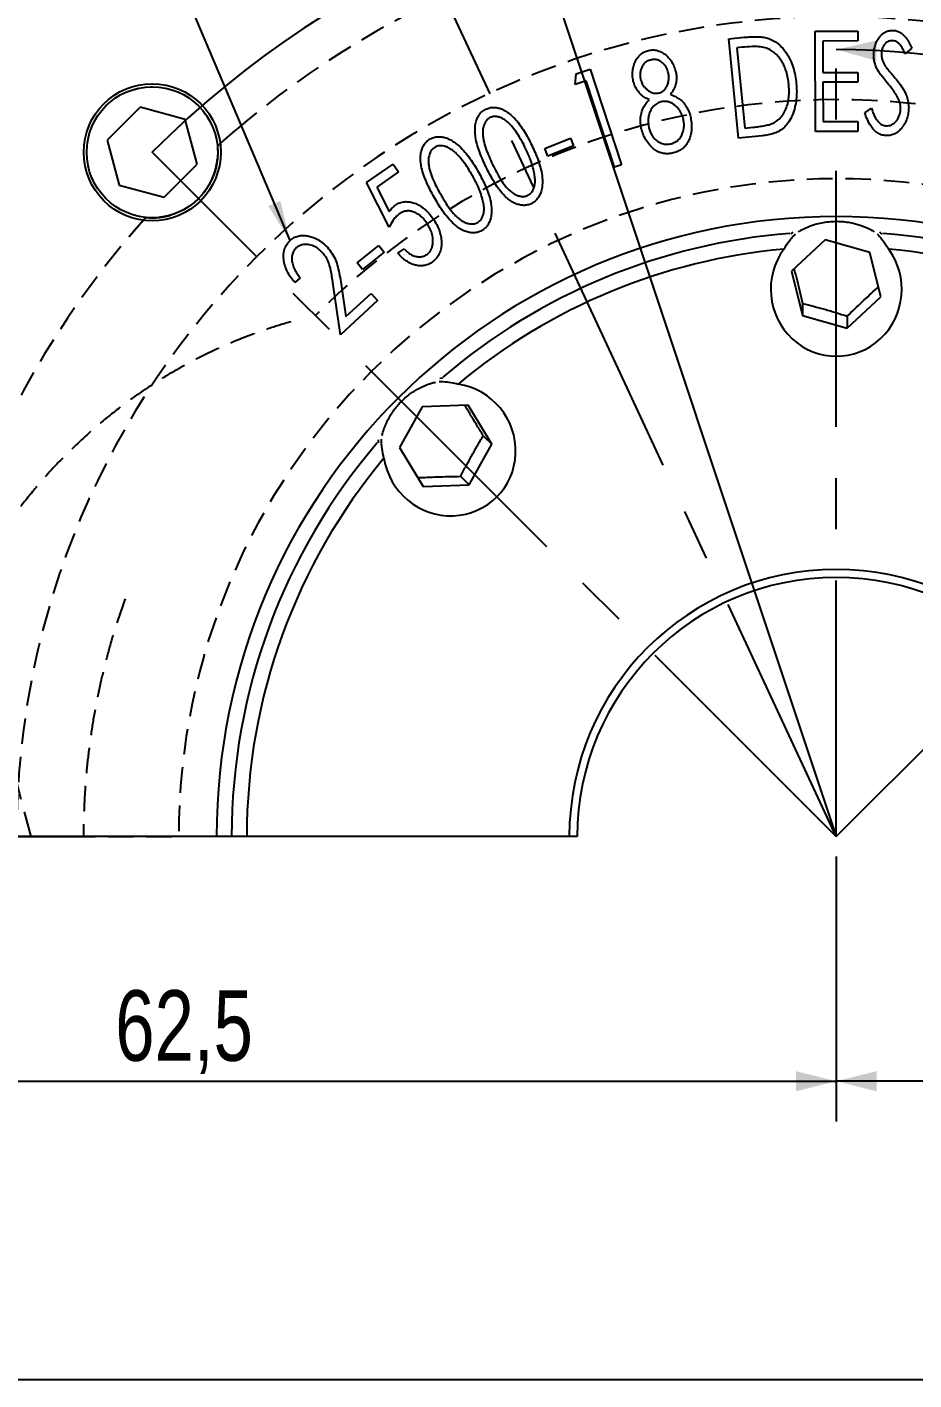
# Model space of a CAD drawing. Header units: millimetres. Extents: x 8 to 872, y 8 to 585.
# Drawn here: x 77.2 to 121.2, y 8 to 75.1 of the extents above; entities that cross this region are included whole.
import ezdxf

# ---------------------------------------------------------------- set-up
doc = ezdxf.new("R2010")
doc.units = ezdxf.units.MM
doc.header["$PDSIZE"] = -1
doc.linetypes.add('CENTERX2', pattern=[20.32, 12.7, -2.54, 2.54, -2.54])
doc.linetypes.add('HIDDEN', pattern=[1.905, 1.27, -0.635])
for name, color, linetype in [('CENTERLINE', 4, 'CENTERX2'), ('DIMENSIONS', 2, 'Continuous'), ('HIDDEN', 3, 'HIDDEN'), ('TEXT', 2, 'Continuous')]:
    doc.layers.add(name, color=color, linetype=linetype)
doc.layers.add('OUTLINE', color=7, linetype='Continuous', lineweight=25)
doc.styles.add('SLDTEXTSTYLE0', font='TXT', dxfattribs={"width": 0.75})
doc.dimstyles.new('SLDDIMSTYLE17', dxfattribs={"dimtxt": 0.18, "dimasz": 2, "dimexe": 0, "dimexo": 0.0625, "dimgap": 0, "dimtad": 0, "dimtih": 1, "dimtoh": 1, "dimdec": 0, "dimrnd": 1e-09, "dimzin": 0, "dimdsep": 46, "dimtxsty": 'Standard', "dimsah": 1, "dimcen": 0.09, "dimadec": 0, "dimazin": 0, "dimtfac": 2, "dimtdec": 0, "dimtofl": 0, "dimtmove": 0, "dimatfit": 3, "dimfxl": 0, "dimfrac": 2, "dimtolj": 1, "dimtzin": 0, "dimarcsym": 0})
doc.dimstyles.new('SLDDIMSTYLE2', dxfattribs={"dimtxt": 3.5, "dimasz": 2, "dimexe": 0, "dimexo": 0.0625, "dimgap": 0.875, "dimtad": 1, "dimrnd": 1e-09, "dimzin": 12, "dimdsep": 46, "dimtxsty": 'SLDTEXTSTYLE0', "dimsah": 1, "dimcen": 0.09, "dimadec": 0, "dimazin": 3, "dimtfac": 1, "dimtofl": 0, "dimtmove": 0, "dimatfit": 3, "dimfxl": 0, "dimfrac": 2, "dimtolj": 1, "dimtzin": 12, "dimarcsym": 0})
doc.dimstyles.new('SLDDIMSTYLE23', dxfattribs={"dimtxt": 3.5, "dimasz": 2, "dimexe": 0, "dimexo": 0.0625, "dimgap": 0.875, "dimtad": 1, "dimrnd": 1e-09, "dimzin": 12, "dimdsep": 46, "dimtxsty": 'SLDTEXTSTYLE0', "dimsah": 1, "dimcen": 0, "dimadec": 0, "dimazin": 3, "dimtfac": 1, "dimtofl": 0, "dimtmove": 0, "dimatfit": 3, "dimfxl": 0, "dimfrac": 2, "dimtolj": 1, "dimtzin": 12, "dimarcsym": 0})
doc.dimstyles.new('SLDDIMSTYLE8', dxfattribs={"dimtxt": 3.5, "dimasz": 2, "dimexe": 0, "dimexo": 0.0625, "dimgap": 0.875, "dimtad": 1, "dimdec": 4, "dimzin": 12, "dimdsep": 46, "dimtxsty": 'SLDTEXTSTYLE0', "dimsah": 1, "dimcen": 0.09, "dimazin": 3, "dimtfac": 1, "dimtofl": 0, "dimtmove": 0, "dimatfit": 3, "dimfxl": 0, "dimfrac": 2, "dimtolj": 1, "dimtzin": 12, "dimarcsym": 0})

# ---------------------------------------------------------------- blocks, each defined once
blk = doc.blocks.new('_D_66')
at = {"layer": 'DIMENSIONS'}
for q in [(86.527, 127.429), (117.359, 34.961)]:
    blk.add_line((94.901, 102.316), q, dxfattribs=at)
blk.add_solid([(94.901, 102.316), (94.742, 104.371), (93.794, 104.055)], dxfattribs=at)
at = {"layer": 'DIMENSIONS', "char_height": 3.5, "attachment_point": 1, "rotation": 288.44024, "style": 'SLDTEXTSTYLE0'}
for s, insert in [('R', (91.308, 127.35)), ('71', (92.204, 124.663))]:
    blk.add_mtext(s, dxfattribs=dict(at, insert=insert))
blk = doc.blocks.new('_D_67')
at = {"layer": 'DIMENSIONS'}
for p, q in [((117.359, 83.461), (117.359, 139.208)), ((91.187, 91.087), (73.303, 129.441))]:
    blk.add_line(p, q, dxfattribs=at)
blk.add_arc((117.359, 34.961), 102.247, 90, 115, dxfattribs=at)
for points in [[(117.359, 137.208), (115.354, 137.688), (115.364, 136.688)], [(74.148, 127.628), (76.175, 128), (75.762, 128.911)]]:
    blk.add_solid(points, dxfattribs=at)
at = {"layer": 'DIMENSIONS', "insert": (90.816, 138.427), "char_height": 3.5, "attachment_point": 1, "rotation": 12.5, "style": 'SLDTEXTSTYLE0'}
blk.add_mtext('25°', dxfattribs=at)
blk = doc.blocks.new('_D_68')
at = {"layer": 'DIMENSIONS'}
blk.add_arc((117.359, 34.961), 39.035, 45, 90, dxfattribs=at)
for points in [[(117.359, 73.996), (119.346, 73.445), (119.371, 74.444)], [(144.961, 62.563), (143.855, 64.303), (143.167, 63.578)]]:
    blk.add_solid(points, dxfattribs=at)
at = {"layer": 'DIMENSIONS', "insert": (130.772, 76.54), "char_height": 3.5, "attachment_point": 1, "rotation": 337.5, "style": 'SLDTEXTSTYLE0'}
blk.add_mtext('45°', dxfattribs=at)
blk = doc.blocks.new('_D_69')
at = {"layer": 'DIMENSIONS'}
for p, q in [((54.859, 33.961), (54.859, 20.819)), ((117.359, 33.961), (117.359, 20.819)), ((54.859, 22.819), (117.359, 22.819))]:
    blk.add_line(p, q, dxfattribs=at)
for points in [[(54.859, 22.819), (56.859, 22.319), (56.859, 23.319)], [(117.359, 22.819), (115.359, 23.319), (115.359, 22.319)]]:
    blk.add_solid(points, dxfattribs=at)
at = {"layer": 'DIMENSIONS', "insert": (81.583, 27.331), "char_height": 3.5, "attachment_point": 1, "style": 'SLDTEXTSTYLE0'}
blk.add_mtext('62,5', dxfattribs=at)
blk = doc.blocks.new('_D_70')
at = {"layer": 'DIMENSIONS'}
for p, q in [((117.359, 33.961), (117.359, 20.819)), ((179.859, 33.961), (179.859, 20.819)), ((179.859, 22.819), (117.359, 22.819))]:
    blk.add_line(p, q, dxfattribs=at)
for points in [[(117.359, 22.819), (119.359, 22.319), (119.359, 23.319)], [(179.859, 22.819), (177.859, 23.319), (177.859, 22.319)]]:
    blk.add_solid(points, dxfattribs=at)
at = {"layer": 'DIMENSIONS', "insert": (144.083, 27.331), "char_height": 3.5, "attachment_point": 1, "style": 'SLDTEXTSTYLE0'}
blk.add_mtext('62,5', dxfattribs=at)

msp = doc.modelspace()

# ---------------------------------------------------------------- linework, layer by layer
at = {"color": 7, "linetype": 'Continuous', "lineweight": 0}
msp.add_point((83.41806, 68.90222), dxfattribs=at)
at = {"layer": 'CENTERLINE'}
for q in [(91.60973, 90.18098), (117.35918, 82.46109), (83.41806, 68.90222), (151.30031, 68.90222)]:
    msp.add_line((117.35918, 34.96109), q, dxfattribs=at)
at = {"layer": 'HIDDEN'}
for p, q in [((77.40994, 34.96109), (76.47566, 38.47873)), ((76.68797, 34.96109), (80.00918, 34.96109)), ((77.40994, 34.96109), (84.7342, 34.96109))]:
    msp.add_line(p, q, dxfattribs=at)
msp.add_circle((83.41806, 68.90222), 3.25, dxfattribs=at)
for radius, start, end in [(46, 93.1240038, 131.8759962), (46, 93.1240038, 131.8759962), (46, 48.1240038, 86.8759962), (46, 48.1240038, 86.8759962), (40.67122, 0, 180), (36.55, 45, 135), (36.55, 45, 135), (32.62498, 0, 180), (46, 138.1240038, 180), (46, 138.1240038, 180)]:
    msp.add_arc((117.35918, 34.96109), radius, start, end, dxfattribs=at)
for points, knots in [([(86.65323, 69.21229), (86.73813, 69.28805), (86.9082, 69.43981), (87.13197, 69.63583), (87.32896, 69.80654), (87.49294, 69.94711), (87.62311, 70.05775), (87.71732, 70.13724), (87.77272, 70.18388), (87.78998, 70.19836), (87.76889, 70.1806), (87.70841, 70.1298), (87.61114, 70.04761), (87.47837, 69.93464), (87.31095, 69.79103), (87.11221, 69.6186), (86.89326, 69.42658), (86.73082, 69.28155), (86.65323, 69.21229)], [0, 0, 0, 0, 0.062902036, 0.126004163, 0.188905766, 0.251813831, 0.31492151, 0.377828404, 0.440606011, 0.503585418, 0.566362787, 0.628970771, 0.691778073, 0.754387712, 0.817085193, 0.87998191, 0.942680636, 1, 1, 1, 1]), ([(83.10798, 65.66704), (83.22727, 65.65952), (83.46621, 65.64445), (83.82661, 65.67204), (84.18342, 65.73637), (84.53225, 65.84233), (84.86854, 65.98657), (85.185, 66.16628), (85.47691, 66.3795), (85.74188, 66.62124), (85.97764, 66.88872), (86.18052, 67.17875), (86.35001, 67.48621), (86.48587, 67.81005), (86.58534, 68.14676), (86.64763, 68.49172), (86.67612, 68.84897), (86.66104, 69.08836), (86.65323, 69.21229)], [0, 0, 0, 0, 0.06340468, 0.12700113, 0.19039408, 0.25393527, 0.31768574, 0.38121762, 0.44315468, 0.50529575, 0.56723162, 0.62804896, 0.68905956, 0.74988338, 0.8112352, 0.87277529, 0.93413674, 1, 1, 1, 1]), ([(86.65323, 69.21229), (86.66072, 69.09448), (86.67571, 68.85852), (86.6491, 68.5012), (86.58609, 68.14615), (86.4814, 67.79763), (86.33803, 67.46048), (86.15983, 67.14446), (85.9494, 66.85432), (85.71253, 66.592), (85.45183, 66.35908), (85.17098, 66.1588), (84.87536, 65.991), (84.56395, 65.8545), (84.24006, 65.75192), (83.90801, 65.68415), (83.52833, 65.64364), (83.26271, 65.65843), (83.10798, 65.66704)], [0, 0, 0, 0, 0.0632751, 0.1267355, 0.18999068, 0.25345626, 0.31713576, 0.38058328, 0.44117814, 0.50197884, 0.56257125, 0.62115954, 0.67993408, 0.7385329, 0.79797156, 0.85758858, 0.91704317, 1, 1, 1, 1]), ([(83.10798, 65.66704), (83.03222, 65.58214), (82.88046, 65.41207), (82.68444, 65.1883), (82.51373, 64.99131), (82.37316, 64.82733), (82.26252, 64.69716), (82.18303, 64.60295), (82.13639, 64.54755), (82.12191, 64.5303), (82.13967, 64.55138), (82.19047, 64.61186), (82.27266, 64.70913), (82.38564, 64.84191), (82.52925, 65.00932), (82.70167, 65.20807), (82.8937, 65.42702), (83.03872, 65.58946), (83.10798, 65.66704)], [0, 0, 0, 0, 0.062901341, 0.126003684, 0.188905915, 0.251813148, 0.314921778, 0.377827657, 0.440606253, 0.503584605, 0.566361959, 0.628970928, 0.691778265, 0.754386931, 0.817085308, 0.879982028, 0.942680084, 1, 1, 1, 1]), ([(90.29361, 60.4932), (89.93176, 60.3855), (89.20769, 60.16997), (88.13996, 59.78411), (87.08847, 59.35384), (86.04533, 58.87024), (85.01294, 58.33323), (83.99392, 57.74213), (83.00203, 57.10453), (81.96977, 56.37259), (80.90714, 55.53398), (79.82581, 54.57848), (78.79572, 53.56289), (77.82137, 52.49196), (76.90713, 51.37054), (76.05437, 50.1987), (75.26591, 48.97859), (74.54262, 47.71369), (73.93855, 46.50991), (73.43832, 45.37974), (73.02621, 44.33239), (72.65799, 43.26844), (72.30229, 42.08326), (71.97743, 40.77253), (71.70234, 39.33474), (71.50614, 37.88292), (71.38238, 36.42349), (71.36691, 35.44819), (71.35918, 34.96109)], [0, 0, 0, 0, 0.03357512, 0.06718407, 0.10079349, 0.13436919, 0.16907609, 0.20381931, 0.238563, 0.27327033, 0.31553836, 0.35793407, 0.40039583, 0.44285889, 0.48525753, 0.52752752, 0.57010346, 0.61271165, 0.6552878, 0.68812347, 0.72098843, 0.75385343, 0.78668922, 0.82928748, 0.87198131, 0.91470748, 0.95740153, 1, 1, 1, 1]), ([(82.06984, 46.75499), (81.89333, 46.24422), (81.57676, 45.32817), (81.1923, 43.98345), (80.88087, 42.73469), (80.61665, 41.47498), (80.39731, 40.1971), (80.22492, 38.90214), (80.10063, 37.59155), (80.02588, 36.27722), (80.00918, 35.39973), (80.00918, 34.96116), (80.00918, 34.96109)], [0, 0, 0, 0, 0.13472248, 0.24162485, 0.34860036, 0.45557592, 0.56247824, 0.67181533, 0.7812308, 0.89064629, 0.99998338, 1, 1, 1, 1])]:
    msp.add_open_spline(points, degree=3, knots=knots, dxfattribs=at)
at = {"layer": 'OUTLINE'}
for p, q in [((112.02551, 74.52849), (112.78873, 74.60361)), ((112.50828, 69.60161), (112.02551, 74.52849)), ((116.31966, 74.90503), (118.43104, 74.91204)), ((116.33669, 69.93207), (116.31966, 74.90503)), ((118.43104, 74.91204), (118.43204, 74.42126)), ((112.68556, 74.10982), (112.42515, 74.08478)), ((112.42515, 74.08478), (112.81477, 70.10241)), ((118.43204, 74.42126), (116.68925, 74.41525)), ((116.68925, 74.41525), (116.69526, 72.86076)), ((121.10801, 74.06525), (120.7855, 73.77979)), ((104.39768, 72.25789), (104.45377, 72.79275)), ((104.45377, 72.79275), (105.14187, 73.02011)), ((105.14187, 73.02011), (106.71038, 68.27752)), ((116.69526, 72.86076), (118.42303, 72.86677)), ((118.42303, 72.86677), (118.42503, 72.37999)), ((104.94756, 72.44019), (104.39768, 72.25789)), ((106.36283, 68.16234), (104.94756, 72.44019)), ((118.42503, 72.37999), (116.69727, 72.37398)), ((116.69727, 72.37398), (116.70328, 70.42286)), ((82.82034, 71.13293), (81.18735, 69.49993)), ((85.05105, 70.53521), (82.82034, 71.13293)), ((85.64877, 68.3045), (85.05105, 70.53521)), ((118.77428, 70.85912), (119.10481, 71.09049)), ((112.81477, 70.10241), (113.24045, 70.14347)), ((118.43305, 69.93909), (116.33669, 69.93207)), ((116.70328, 70.42286), (118.43104, 70.42887)), ((118.43104, 70.42887), (118.43305, 69.93909)), ((81.18735, 69.49993), (81.78506, 67.26922)), ((102.89369, 69.08957), (104.16773, 69.60239)), ((104.32198, 69.22079), (103.04794, 68.70796)), ((104.16773, 69.60239), (104.32198, 69.22079)), ((113.68016, 69.71679), (112.50828, 69.60161)), ((103.04794, 68.70796), (102.89369, 69.08957)), ((84.01577, 66.67151), (85.64877, 68.3045)), ((94.05823, 67.4049), (95.37434, 68.31335)), ((95.64276, 67.92373), (94.56003, 67.17653)), ((95.37434, 68.31335), (95.64276, 67.92373)), ((106.71038, 68.27752), (106.36283, 68.16234)), ((81.78506, 67.26922), (84.01577, 66.67151)), ((95.18002, 65.17834), (94.05823, 67.4049)), ((94.56003, 67.17653), (95.18002, 65.95558)), ((116.81249, 64.5632), (115.14268, 63.00273)), ((119.02899, 63.92894), (116.81249, 64.5632)), ((93.59335, 63.41244), (94.66105, 64.27382)), ((94.91947, 63.95331), (93.85176, 63.09193)), ((94.66105, 64.27382), (94.91947, 63.95331)), ((95.60771, 63.89028), (95.92021, 64.10562)), ((119.57568, 61.73422), (119.02899, 63.92894)), ((93.85176, 63.09193), (93.59335, 63.41244)), ((90.75965, 62.67769), (90.49923, 62.4383)), ((115.14268, 63.00273), (115.68938, 60.808)), ((92.75885, 59.84916), (92.39927, 62.32412)), ((92.7889, 62.35918), (93.02327, 60.7476)), ((93.02327, 60.7476), (94.27728, 61.90045)), ((94.27728, 61.90045), (94.6038, 61.54488)), ((94.6038, 61.54488), (92.75885, 59.84916)), ((115.68938, 61.40703), (115.68938, 60.808)), ((117.90588, 60.17374), (119.57568, 61.73422)), ((115.68938, 60.808), (117.90588, 60.17374)), ((117.90588, 60.77278), (117.90588, 60.17374)), ((97.84009, 57.69732), (97.68681, 57.68408)), ((96.8139, 56.27952), (95.69509, 54.26373)), ((99.09805, 56.35682), (96.8139, 56.27952)), ((100.26339, 54.41834), (99.09805, 56.35682)), ((94.6362, 54.63346), (94.62296, 54.48018)), ((99.14457, 52.40256), (100.26339, 54.41834)), ((99.83981, 54.84193), (100.26339, 54.41834)), ((95.69509, 54.26373), (96.86042, 52.32525)), ((96.86042, 52.32525), (99.14457, 52.40256)), ((98.72099, 52.82614), (99.14457, 52.40256)), ((86.60918, 34.96109), (64.35918, 34.96109)), ((87.35918, 34.96109), (86.60918, 34.96109)), ((88.10918, 34.96109), (87.35918, 34.96109)), ((104.11376, 34.96109), (88.10918, 34.96109)), ((104.50918, 34.96109), (104.11376, 34.96109)), ((832, 8), (8, 8))]:
    msp.add_line(p, q, dxfattribs=at)
at = {"layer": 'OUTLINE', "flags": 128}
for points in [[(115.20207, 64.93913), (115.11006, 64.86254), (115.08432, 64.84011)], [(119.63404, 64.84011), (119.57228, 64.89319), (119.51629, 64.93913)]]:
    msp.add_lwpolyline(points, dxfattribs=at)
at = {"layer": 'OUTLINE'}
for radius in [3.4, 3.25]:
    msp.add_circle((83.41806, 68.90222), radius, dxfattribs=at)
for radius, start, end in [(48, 45, 135), (30.75, 0, 180), (30, 94.4130861, 130.5869139), (30, 49.4130861, 85.5869139), (29.25, 95.1042775, 129.8957225), (29.25, 50.1042775, 84.8957225), (30, 139.4130861, 180), (29.25, 140.1042775, 180), (13.24542, 0, 180), (12.85, 0, 180)]:
    msp.add_arc((117.35918, 34.96109), radius, start, end, dxfattribs=at)
for centre, major_axis in [((117.35918, 62.10472), (0, -3.32261)), ((98.16574, 54.15453), (2.34944, -2.34944))]:
    msp.add_ellipse(centre, major_axis=major_axis, ratio=0.9781476, start_param=4.07008535, end_param=8.49628527, dxfattribs=at)
for points, knots in [([(112.78873, 74.60361), (112.90287, 74.61379), (113.13114, 74.63413), (113.45016, 74.63413), (113.7452, 74.61512), (113.91888, 74.56671), (114.00568, 74.54251)], [0, 0, 0, 0, 0.28010905, 0.56018541, 0.78019648, 1, 1, 1, 1]), ([(114.00568, 74.54251), (114.10127, 74.50287), (114.29247, 74.42358), (114.54218, 74.23597), (114.75735, 74.01215), (114.93535, 73.75743), (115.09518, 73.45476), (115.22774, 73.10443), (115.32597, 72.70983), (115.35857, 72.44124), (115.37487, 72.30694)], [0, 0, 0, 0, 0.111926797, 0.223880971, 0.335840064, 0.447866486, 0.559894986, 0.706568141, 0.85327805, 1, 1, 1, 1]), ([(119.222, 73.8469), (119.23009, 73.923), (119.24628, 74.07517), (119.31389, 74.29537), (119.41149, 74.50356), (119.5402, 74.67519), (119.68908, 74.80495), (119.84588, 74.89497), (120.01971, 74.95109), (120.14028, 74.95014), (120.20056, 74.94966)], [0, 0, 0, 0, 0.14008256, 0.28010775, 0.42013911, 0.56007024, 0.67006635, 0.78007763, 0.89005002, 1, 1, 1, 1]), ([(120.20056, 74.94966), (120.26256, 74.941), (120.38659, 74.92366), (120.55592, 74.83855), (120.70429, 74.7234), (120.84767, 74.55182), (120.98289, 74.33109), (121.0663, 74.15388), (121.10801, 74.06525)], [0, 0, 0, 0, 0.13989526, 0.27987732, 0.41983851, 0.55984254, 0.77986578, 1, 1, 1, 1]), ([(107.29022, 72.42658), (107.27347, 72.51304), (107.23999, 72.68597), (107.25191, 72.95115), (107.30144, 73.21075), (107.39466, 73.43914), (107.52219, 73.62713), (107.67015, 73.77319), (107.844, 73.89009), (107.9763, 73.93138), (108.04242, 73.95202)], [0, 0, 0, 0, 0.1399875, 0.28001165, 0.42004894, 0.55999487, 0.66999695, 0.78000561, 0.89003921, 1, 1, 1, 1]), ([(108.04242, 73.95202), (108.12899, 73.96568), (108.30216, 73.993), (108.56242, 73.93498), (108.79738, 73.81708), (109.00409, 73.64669), (109.17233, 73.43436), (109.30882, 73.19456), (109.36132, 73.01911), (109.38757, 72.93139)], [0, 0, 0, 0, 0.13981146, 0.27967753, 0.41968401, 0.55971244, 0.70644582, 0.85322307, 1, 1, 1, 1]), ([(113.83941, 74.08077), (113.73317, 74.10209), (113.52055, 74.14475), (113.13243, 74.14457), (112.85507, 74.123), (112.68556, 74.10982)], [0, 0, 0, 0, 0.27972542, 0.55980941, 1, 1, 1, 1]), ([(115.00327, 72.26487), (114.99022, 72.37089), (114.96412, 72.58294), (114.88835, 72.89496), (114.77659, 73.1959), (114.63441, 73.45836), (114.469, 73.67851), (114.28762, 73.85408), (114.07682, 73.99559), (113.91854, 74.05238), (113.83941, 74.08077)], [0, 0, 0, 0, 0.14005729, 0.28011095, 0.42013343, 0.56012886, 0.67013422, 0.7800955, 0.89005334, 1, 1, 1, 1]), ([(119.36322, 73.07266), (119.33418, 73.14111), (119.27608, 73.27806), (119.23381, 73.48155), (119.21505, 73.67188), (119.21968, 73.78854), (119.222, 73.8469)], [0, 0, 0, 0, 0.2799182, 0.56003432, 0.77992272, 1, 1, 1, 1]), ([(119.60461, 73.83989), (119.6032, 73.77426), (119.60039, 73.64304), (119.64387, 73.46406), (119.71091, 73.30927), (119.7649, 73.22166), (119.79191, 73.17783)], [0, 0, 0, 0, 0.28004526, 0.55992878, 0.77987636, 1, 1, 1, 1]), ([(120.15549, 74.43684), (120.09859, 74.43576), (119.98481, 74.43358), (119.83353, 74.34571), (119.71425, 74.21112), (119.62993, 74.03798), (119.61305, 73.90593), (119.60461, 73.83989)], [0, 0, 0, 0, 0.18646266, 0.37289402, 0.55975261, 0.77982406, 1, 1, 1, 1]), ([(120.7855, 73.77979), (120.74603, 73.85978), (120.66714, 74.01967), (120.54999, 74.2145), (120.41848, 74.34277), (120.29484, 74.41464), (120.20193, 74.42945), (120.15549, 74.43684)], [0, 0, 0, 0, 0.280306891, 0.560320992, 0.706865896, 0.853467853, 1, 1, 1, 1]), ([(108.14158, 73.47826), (108.08788, 73.46122), (107.98054, 73.42716), (107.8431, 73.32497), (107.73922, 73.19093), (107.66669, 73.03478), (107.62623, 72.86496), (107.61843, 72.68706), (107.64201, 72.57149), (107.6538, 72.51372)], [0, 0, 0, 0, 0.13992866, 0.27969971, 0.41956304, 0.55968781, 0.70634982, 0.85321517, 1, 1, 1, 1]), ([(109.02099, 72.86228), (108.99848, 72.93387), (108.95347, 73.07709), (108.82129, 73.2613), (108.66848, 73.40512), (108.49287, 73.48921), (108.315, 73.51077), (108.19942, 73.48911), (108.14158, 73.47826)], [0, 0, 0, 0, 0.18676197, 0.3736135, 0.56027929, 0.70675496, 0.8532684, 1, 1, 1, 1]), ([(119.79191, 73.17783), (119.83061, 73.12641), (119.90803, 73.02357), (120.05726, 72.84867), (120.16548, 72.72348), (120.23161, 72.64698)], [0, 0, 0, 0, 0.279947921, 0.559964807, 1, 1, 1, 1]), ([(107.6538, 72.51372), (107.67704, 72.43968), (107.72353, 72.29158), (107.86398, 72.10317), (108.02512, 71.95907), (108.1985, 71.86089), (108.3784, 71.81343), (108.49896, 71.83224), (108.55925, 71.84165)], [0, 0, 0, 0, 0.18679334, 0.37359997, 0.56045067, 0.70717425, 0.85357317, 1, 1, 1, 1]), ([(108.55925, 71.84165), (108.61414, 71.86055), (108.72401, 71.89839), (108.85345, 72.01831), (108.95342, 72.1602), (109.01701, 72.32569), (109.04773, 72.50175), (109.05575, 72.68398), (109.03257, 72.80285), (109.02099, 72.86228)], [0, 0, 0, 0, 0.13977619, 0.27972922, 0.41968632, 0.55971216, 0.70644355, 0.85324059, 1, 1, 1, 1]), ([(109.38757, 72.93139), (109.40314, 72.85621), (109.43426, 72.70589), (109.43608, 72.47425), (109.39187, 72.23378), (109.29419, 71.99243), (109.18417, 71.84851), (109.12916, 71.77654)], [0, 0, 0, 0, 0.18677151, 0.37346764, 0.56010005, 0.78002072, 1, 1, 1, 1]), ([(119.88806, 72.35151), (119.7816, 72.47995), (119.63331, 72.65885), (119.4575, 72.89997), (119.39464, 73.01511), (119.36322, 73.07266)], [0, 0, 0, 0, 0.56009355, 0.7801276, 1, 1, 1, 1]), ([(120.23161, 72.64698), (120.30595, 72.55863), (120.45462, 72.38195), (120.65471, 72.09902), (120.81005, 71.81579), (120.9038, 71.53345), (120.9566, 71.26492), (120.95271, 71.08318), (120.95076, 70.99233)], [0, 0, 0, 0, 0.18672998, 0.37343784, 0.560008, 0.70667613, 0.8533786, 1, 1, 1, 1]), ([(108.07447, 71.51513), (108.00295, 71.54631), (107.8599, 71.60869), (107.67299, 71.75243), (107.5079, 71.93741), (107.3695, 72.16228), (107.31665, 72.33847), (107.29022, 72.42658)], [0, 0, 0, 0, 0.18668301, 0.37339308, 0.56007208, 0.78001173, 1, 1, 1, 1]), ([(115.37487, 72.30694), (115.38441, 72.17577), (115.40351, 71.91347), (115.3818, 71.51884), (115.31527, 71.12932), (115.19252, 70.75358), (115.02666, 70.42514), (114.81577, 70.15899), (114.57238, 69.96264), (114.28777, 69.83542), (113.98797, 69.75385), (113.78277, 69.72914), (113.68016, 69.71679)], [0, 0, 0, 0, 0.11206995, 0.2241204, 0.33614547, 0.4481649, 0.56011335, 0.64806134, 0.73593394, 0.82391492, 0.91194973, 1, 1, 1, 1]), ([(114.28813, 70.37484), (114.37191, 70.42969), (114.53947, 70.53937), (114.72829, 70.77653), (114.86772, 71.04211), (114.96079, 71.33281), (115.01252, 71.63792), (115.02639, 71.952), (115.01098, 72.16057), (115.00327, 72.26487)], [0, 0, 0, 0, 0.139855652, 0.279710242, 0.419680657, 0.559695305, 0.70642904, 0.853204655, 1, 1, 1, 1]), ([(120.46198, 71.50916), (120.41938, 71.59464), (120.33416, 71.76564), (120.13828, 72.04555), (119.98297, 72.23546), (119.88806, 72.35151)], [0, 0, 0, 0, 0.2799487, 0.55997128, 1, 1, 1, 1]), ([(107.69887, 70.03776), (107.6786, 70.13513), (107.63806, 70.32985), (107.64279, 70.62953), (107.69554, 70.90283), (107.79812, 71.1378), (107.92222, 71.33715), (108.02372, 71.4558), (108.07447, 71.51513)], [0, 0, 0, 0, 0.186654677, 0.373298494, 0.559845746, 0.706521068, 0.853258986, 1, 1, 1, 1]), ([(108.67243, 71.40495), (108.60181, 71.38183), (108.46061, 71.3356), (108.28596, 71.19136), (108.15998, 71.00705), (108.07368, 70.79768), (108.02442, 70.57329), (108.01826, 70.33906), (108.04905, 70.18695), (108.06446, 70.11088)], [0, 0, 0, 0, 0.13987076, 0.27970281, 0.41966809, 0.55976178, 0.7064888, 0.85320124, 1, 1, 1, 1]), ([(109.76518, 70.58063), (109.73711, 70.67077), (109.68097, 70.85103), (109.51778, 71.08574), (109.33735, 71.25168), (109.16114, 71.35809), (109.00382, 71.41445), (108.83655, 71.43551), (108.72715, 71.41514), (108.67243, 71.40495)], [0, 0, 0, 0, 0.186641, 0.37324678, 0.55990161, 0.67000259, 0.78000524, 0.88996997, 1, 1, 1, 1]), ([(109.12916, 71.77654), (109.21859, 71.74049), (109.39746, 71.66838), (109.64118, 71.50903), (109.82915, 71.31449), (109.96345, 71.10554), (110.05909, 70.89857), (110.10019, 70.75272), (110.12075, 70.67979)], [0, 0, 0, 0, 0.18667043, 0.37336109, 0.55984856, 0.70655426, 0.85327228, 1, 1, 1, 1]), ([(120.55213, 71.01036), (120.55351, 71.05812), (120.55627, 71.15369), (120.5307, 71.32334), (120.48803, 71.4387), (120.46198, 71.50916)], [0, 0, 0, 0, 0.2800489, 0.56030435, 1, 1, 1, 1]), ([(99.98809, 68.1595), (99.93154, 68.27921), (99.81843, 68.51861), (99.6686, 68.88657), (99.53964, 69.26243), (99.46208, 69.60784), (99.43222, 69.9156), (99.43539, 70.18092), (99.4788, 70.42108), (99.55768, 70.62805), (99.66089, 70.79856), (99.79879, 70.94492), (99.91431, 71.01039), (99.97207, 71.04312)], [0, 0, 0, 0, 0.12507299, 0.25014171, 0.37519265, 0.50018504, 0.5835459, 0.66688364, 0.75017077, 0.81265845, 0.87512863, 0.93757069, 1, 1, 1, 1]), ([(100.18741, 70.62344), (100.14162, 70.59628), (100.05003, 70.54193), (99.95046, 70.41449), (99.88097, 70.27141), (99.83, 70.10165), (99.81205, 69.90734), (99.8222, 69.69563), (99.86555, 69.41639), (99.96875, 69.07794), (100.12566, 68.68486), (100.24562, 68.42945), (100.3056, 68.30173)], [0, 0, 0, 0, 0.06244048, 0.12490394, 0.18742445, 0.24994609, 0.333261, 0.41661736, 0.4999846, 0.66658926, 0.83328459, 1, 1, 1, 1]), ([(99.97207, 71.04312), (100.0339, 71.06815), (100.15756, 71.11822), (100.35865, 71.13607), (100.55761, 71.11331), (100.76992, 71.04634), (100.98645, 70.93171), (101.1998, 70.77184), (101.42548, 70.55831), (101.6544, 70.28617), (101.87459, 69.95297), (102.07374, 69.60695), (102.19172, 69.36848), (102.25071, 69.24924)], [0, 0, 0, 0, 0.06244083, 0.1248745, 0.18732498, 0.24980864, 0.33308592, 0.41643104, 0.49979957, 0.62480156, 0.7498525, 0.87492288, 1, 1, 1, 1]), ([(101.94422, 69.09099), (101.88122, 69.21714), (101.75522, 69.46942), (101.53913, 69.83342), (101.32986, 70.11812), (101.13778, 70.32498), (100.97877, 70.46462), (100.81778, 70.57458), (100.65334, 70.64072), (100.49846, 70.67558), (100.3368, 70.68015), (100.23718, 70.64234), (100.18741, 70.62344)], [0, 0, 0, 0, 0.16672949, 0.33343158, 0.50008878, 0.58344556, 0.66678413, 0.75008053, 0.81256267, 0.87507564, 0.93758895, 1, 1, 1, 1]), ([(109.16522, 69.32662), (109.23468, 69.34811), (109.37358, 69.39107), (109.5499, 69.52465), (109.6807, 69.70081), (109.76131, 69.90778), (109.80754, 70.12784), (109.80951, 70.35717), (109.77996, 70.50613), (109.76518, 70.58063)], [0, 0, 0, 0, 0.13993145, 0.27981176, 0.41965497, 0.55973838, 0.70647354, 0.85320446, 1, 1, 1, 1]), ([(110.12075, 70.67979), (110.14127, 70.58197), (110.18232, 70.38637), (110.18717, 70.10717), (110.16062, 69.85102), (110.11601, 69.70041), (110.0937, 69.6251)], [0, 0, 0, 0, 0.28000482, 0.55993532, 0.77997634, 1, 1, 1, 1]), ([(119.81094, 69.72731), (119.73506, 69.73813), (119.58333, 69.75979), (119.37802, 69.86887), (119.20367, 70.01882), (119.03904, 70.23749), (118.89342, 70.51964), (118.81401, 70.74593), (118.77428, 70.85912)], [0, 0, 0, 0, 0.139880927, 0.279717945, 0.419689038, 0.559712687, 0.779755953, 1, 1, 1, 1]), ([(119.10481, 71.09049), (119.12886, 71.02053), (119.17696, 70.88061), (119.26717, 70.67779), (119.37147, 70.49876), (119.49647, 70.35554), (119.63772, 70.24589), (119.75327, 70.22467), (119.81094, 70.21409)], [0, 0, 0, 0, 0.18685221, 0.37367419, 0.56047902, 0.70717159, 0.85384683, 1, 1, 1, 1]), ([(119.81094, 70.21409), (119.8676, 70.21471), (119.98095, 70.21597), (120.13917, 70.2832), (120.27864, 70.3797), (120.39121, 70.51156), (120.47325, 70.66602), (120.53134, 70.83433), (120.5452, 70.95169), (120.55213, 71.01036)], [0, 0, 0, 0, 0.13985469, 0.27974696, 0.41971105, 0.55973984, 0.70648182, 0.85326718, 1, 1, 1, 1]), ([(120.95076, 70.99233), (120.94087, 70.90487), (120.92109, 70.72997), (120.84061, 70.47712), (120.7174, 70.24269), (120.56548, 70.04925), (120.39868, 69.89516), (120.21925, 69.78916), (120.01891, 69.7257), (119.88028, 69.72677), (119.81094, 69.72731)], [0, 0, 0, 0, 0.14005582, 0.28006966, 0.42007622, 0.56011308, 0.67016155, 0.78014106, 0.89003833, 1, 1, 1, 1]), ([(109.27339, 68.86889), (109.19291, 68.85303), (109.032, 68.82131), (108.78404, 68.83106), (108.54624, 68.90126), (108.3342, 69.02939), (108.13494, 69.21436), (107.94869, 69.44595), (107.79077, 69.7289), (107.72951, 69.93481), (107.69887, 70.03776)], [0, 0, 0, 0, 0.11203468, 0.2240104, 0.33593841, 0.44786376, 0.55991614, 0.70661845, 0.85330185, 1, 1, 1, 1]), ([(108.06446, 70.11088), (108.08444, 70.04309), (108.12443, 69.90752), (108.22753, 69.72111), (108.3576, 69.55339), (108.52317, 69.41307), (108.72383, 69.32198), (108.94638, 69.28619), (109.09226, 69.31314), (109.16522, 69.32662)], [0, 0, 0, 0, 0.14010328, 0.28022694, 0.42035837, 0.56033661, 0.70692876, 0.85342719, 1, 1, 1, 1]), ([(113.24045, 70.14347), (113.34056, 70.15437), (113.54077, 70.17615), (113.81725, 70.22225), (114.07066, 70.27918), (114.21567, 70.34297), (114.28813, 70.37484)], [0, 0, 0, 0, 0.28011267, 0.56021634, 0.78023013, 1, 1, 1, 1]), ([(97.4062, 66.67653), (97.34187, 66.7927), (97.21322, 67.02506), (97.0401, 67.38399), (96.8869, 67.75194), (96.7868, 68.09258), (96.73704, 68.39878), (96.72501, 68.66454), (96.75175, 68.9078), (96.81795, 69.11987), (96.91012, 69.29729), (97.0398, 69.45176), (97.15119, 69.52468), (97.20688, 69.56114)], [0, 0, 0, 0, 0.12507913, 0.25015601, 0.37521337, 0.50021348, 0.5835746, 0.66690508, 0.75017654, 0.81266575, 0.87512465, 0.9375672, 1, 1, 1, 1]), ([(97.45027, 69.1565), (97.39274, 69.11421), (97.27752, 69.02952), (97.17817, 68.83556), (97.12555, 68.62931), (97.11652, 68.41563), (97.14193, 68.20436), (97.20148, 67.92702), (97.32836, 67.59499), (97.50911, 67.21037), (97.64683, 66.96265), (97.71569, 66.83879)], [0, 0, 0, 0, 0.08303517, 0.16629492, 0.24961339, 0.33293597, 0.41629099, 0.49967815, 0.66637894, 0.83317811, 1, 1, 1, 1]), ([(97.20688, 69.56114), (97.2671, 69.59027), (97.38754, 69.64853), (97.58764, 69.68011), (97.78821, 69.66955), (98.00553, 69.61836), (98.23049, 69.51875), (98.45367, 69.37133), (98.69466, 69.17376), (98.94179, 68.91624), (99.18321, 68.59648), (99.40557, 68.26333), (99.539, 68.03212), (99.60572, 67.91651)], [0, 0, 0, 0, 0.062424952, 0.124838354, 0.187298491, 0.24978048, 0.333081823, 0.416421775, 0.49978611, 0.624791803, 0.749846102, 0.874918455, 1, 1, 1, 1]), ([(99.30924, 67.73723), (99.23818, 67.85956), (99.09607, 68.10421), (98.85452, 68.45346), (98.62708, 68.72532), (98.42138, 68.91983), (98.25369, 69.05032), (98.08394, 69.14707), (97.91593, 69.20499), (97.75828, 69.22863), (97.59629, 69.22264), (97.49891, 69.17853), (97.45027, 69.1565)], [0, 0, 0, 0, 0.16673718, 0.33345076, 0.50009272, 0.58344916, 0.66679791, 0.75008028, 0.81255736, 0.87506801, 0.93759371, 1, 1, 1, 1]), ([(102.25071, 69.24924), (102.30686, 69.12884), (102.41916, 68.88803), (102.56639, 68.51744), (102.68821, 68.13771), (102.7601, 67.78983), (102.78378, 67.48038), (102.77509, 67.2144), (102.72959, 66.97374), (102.64713, 66.76738), (102.54308, 66.59664), (102.40344, 66.45106), (102.2876, 66.38543), (102.22968, 66.35261)], [0, 0, 0, 0, 0.12507981, 0.2501499, 0.37520656, 0.50020689, 0.58357053, 0.66691114, 0.75019847, 0.81269609, 0.87516618, 0.93758561, 1, 1, 1, 1]), ([(110.0937, 69.6251), (110.06774, 69.55704), (110.01583, 69.42094), (109.89384, 69.23793), (109.72983, 69.07373), (109.52011, 68.94288), (109.35563, 68.89356), (109.27339, 68.86889)], [0, 0, 0, 0, 0.18676379, 0.37346981, 0.56010207, 0.78003752, 1, 1, 1, 1]), ([(102.37191, 67.88306), (102.34508, 67.99997), (102.29142, 68.2338), (102.14993, 68.63878), (102.02225, 68.91946), (101.94422, 69.09099)], [0, 0, 0, 0, 0.279992709, 0.560005047, 1, 1, 1, 1]), ([(99.60572, 67.91651), (99.66976, 67.79956), (99.79783, 67.56567), (99.96906, 67.20399), (100.11645, 66.83183), (100.20955, 66.48771), (100.25368, 66.17941), (100.26141, 65.91241), (100.23031, 65.66857), (100.15987, 65.45701), (100.06621, 65.27957), (99.93546, 65.12505), (99.82381, 65.0516), (99.76798, 65.01487)], [0, 0, 0, 0, 0.125079914, 0.250147012, 0.375201074, 0.500207523, 0.583564694, 0.666899871, 0.750180678, 0.812679885, 0.875124973, 0.937559947, 1, 1, 1, 1]), ([(102.22968, 66.35261), (102.16825, 66.32775), (102.04541, 66.27804), (101.84537, 66.26094), (101.64818, 66.28676), (101.43711, 66.35305), (101.22416, 66.47148), (101.014, 66.63259), (100.79394, 66.84924), (100.57098, 67.1233), (100.35777, 67.45803), (100.16351, 67.80384), (100.04656, 68.04095), (99.98809, 68.1595)], [0, 0, 0, 0, 0.06242901, 0.12483214, 0.18728913, 0.24977727, 0.33306337, 0.41640534, 0.49976812, 0.62477945, 0.74983528, 0.87491557, 1, 1, 1, 1]), ([(100.3056, 68.30173), (100.36807, 68.17523), (100.49299, 67.92226), (100.70149, 67.55401), (100.90134, 67.26212), (101.09162, 67.05333), (101.25101, 66.91339), (101.41572, 66.80896), (101.57985, 66.74236), (101.73518, 66.70804), (101.89678, 66.70518), (101.99656, 66.74258), (102.04639, 66.76126)], [0, 0, 0, 0, 0.16672504, 0.33341696, 0.50001197, 0.5833777, 0.666733, 0.75004238, 0.81259196, 0.87505657, 0.93760185, 1, 1, 1, 1]), ([(102.04639, 66.76126), (102.09712, 66.79145), (102.19873, 66.8519), (102.30259, 66.99856), (102.37223, 67.16045), (102.41731, 67.36595), (102.41874, 67.61072), (102.38752, 67.79226), (102.37191, 67.88306)], [0, 0, 0, 0, 0.13975434, 0.27987126, 0.41993279, 0.55993539, 0.77989062, 1, 1, 1, 1]), ([(99.81405, 66.55734), (99.77975, 66.67248), (99.71114, 66.90278), (99.57971, 67.21094), (99.44559, 67.48912), (99.35469, 67.65453), (99.30924, 67.73723)], [0, 0, 0, 0, 0.27996023, 0.55995395, 0.77998349, 1, 1, 1, 1]), ([(95.48351, 66.2791), (95.55488, 66.32173), (95.69759, 66.40695), (95.94473, 66.45855), (96.19445, 66.44699), (96.4354, 66.3814), (96.68556, 66.26727), (96.9316, 66.09342), (97.16562, 65.86545), (97.29421, 65.6905), (97.35851, 65.60302)], [0, 0, 0, 0, 0.11191781, 0.22376797, 0.33570204, 0.4477023, 0.55975347, 0.70643338, 0.85319922, 1, 1, 1, 1]), ([(99.76798, 65.01487), (99.70809, 64.98605), (99.58832, 64.9284), (99.38929, 64.89707), (99.19019, 64.9111), (98.97439, 64.9625), (98.75296, 65.06655), (98.5335, 65.21609), (98.29722, 65.41633), (98.05767, 65.67775), (97.82152, 65.99811), (97.60415, 66.33146), (97.47218, 66.5615), (97.4062, 66.67653)], [0, 0, 0, 0, 0.0624303, 0.12486038, 0.18732218, 0.24980977, 0.33310826, 0.41642983, 0.49978756, 0.62479203, 0.74985137, 0.87492173, 1, 1, 1, 1]), ([(97.71569, 66.83879), (97.78616, 66.71613), (97.9271, 66.47084), (98.15984, 66.11605), (98.37957, 65.83749), (98.58441, 65.64199), (98.75246, 65.51156), (98.92477, 65.41911), (99.09314, 65.36269), (99.25095, 65.33922), (99.41279, 65.34723), (99.51007, 65.39143), (99.55864, 65.41351)], [0, 0, 0, 0, 0.16671811, 0.3334179, 0.50001538, 0.58337927, 0.66673274, 0.75004668, 0.81259516, 0.87504983, 0.93760879, 1, 1, 1, 1]), ([(99.55864, 65.41351), (99.60727, 65.44722), (99.7047, 65.51478), (99.80026, 65.66747), (99.86038, 65.83393), (99.89175, 66.04257), (99.87943, 66.2878), (99.83585, 66.46746), (99.81405, 66.55734)], [0, 0, 0, 0, 0.13970118, 0.27992324, 0.41996617, 0.55995805, 0.77984876, 1, 1, 1, 1]), ([(95.18002, 65.95558), (95.22854, 66.02379), (95.31517, 66.14558), (95.43208, 66.23831), (95.48351, 66.2791)], [0, 0, 0, 0, 0.56008765, 1, 1, 1, 1]), ([(95.67782, 65.84741), (95.61692, 65.79738), (95.49505, 65.69725), (95.32903, 65.46797), (95.23654, 65.2882), (95.18002, 65.17834)], [0, 0, 0, 0, 0.27975419, 0.55987702, 1, 1, 1, 1]), ([(97.03499, 65.4057), (96.99077, 65.46592), (96.90235, 65.58633), (96.74226, 65.7444), (96.55752, 65.87266), (96.36574, 65.95633), (96.17651, 65.99534), (95.9994, 65.98825), (95.82792, 65.94022), (95.72787, 65.87835), (95.67782, 65.84741)], [0, 0, 0, 0, 0.14011699, 0.28017729, 0.42016779, 0.56011871, 0.67009, 0.78000707, 0.88996678, 1, 1, 1, 1]), ([(97.04601, 63.83018), (97.08432, 63.8599), (97.16096, 63.91934), (97.24632, 64.03866), (97.31598, 64.19363), (97.34995, 64.38573), (97.35237, 64.62796), (97.29983, 64.89046), (97.19124, 65.16102), (97.08708, 65.32412), (97.03499, 65.4057)], [0, 0, 0, 0, 0.08331031, 0.16662858, 0.25001715, 0.37490263, 0.49993133, 0.66656468, 0.83323296, 1, 1, 1, 1]), ([(97.35851, 65.60302), (97.41951, 65.50802), (97.54151, 65.31803), (97.67269, 65.00458), (97.75924, 64.67663), (97.78378, 64.36144), (97.74637, 64.07218), (97.65324, 63.82141), (97.50091, 63.59905), (97.36058, 63.49006), (97.2904, 63.43555)], [0, 0, 0, 0, 0.14011193, 0.2802072, 0.4202807, 0.56027924, 0.67030034, 0.78020766, 0.89007967, 1, 1, 1, 1]), ([(115.48397, 64.96047), (115.53583, 64.99243), (115.67577, 65.07864), (115.92775, 65.19532), (116.23462, 65.30983), (116.5588, 65.39571), (116.89422, 65.45316), (117.23044, 65.47997), (117.5623, 65.476), (117.88539, 65.44449), (118.25264, 65.37699), (118.65121, 65.25528), (118.99556, 65.10674), (119.17679, 64.99549), (119.23418, 64.96026)], [0, 0, 0, 0, 0.04950388, 0.13356819, 0.21735911, 0.30149226, 0.38591375, 0.47002381, 0.54970102, 0.62964371, 0.70933227, 0.82729775, 0.94530649, 1, 1, 1, 1]), ([(90.49923, 62.4383), (90.42964, 62.52122), (90.29048, 62.68704), (90.12374, 62.96672), (89.99832, 63.26717), (89.93705, 63.56373), (89.92779, 63.84288), (89.97439, 64.09497), (90.08092, 64.33091), (90.19819, 64.45472), (90.25684, 64.51663)], [0, 0, 0, 0, 0.14012478, 0.28021806, 0.42024425, 0.56024947, 0.6703009, 0.78025235, 0.89010363, 1, 1, 1, 1]), ([(90.25684, 64.51663), (90.31757, 64.5661), (90.43899, 64.66499), (90.6596, 64.75307), (90.89348, 64.78391), (91.12801, 64.7611), (91.37833, 64.69408), (91.63671, 64.57677), (91.8928, 64.40456), (92.0368, 64.25893), (92.10881, 64.1861)], [0, 0, 0, 0, 0.11194643, 0.22380979, 0.33573501, 0.44776393, 0.5598443, 0.70651653, 0.85324175, 1, 1, 1, 1]), ([(114.75685, 64.0951), (114.84401, 64.23334), (114.97535, 64.44166), (115.17848, 64.69185), (115.28771, 64.80461), (115.33572, 64.85416)], [0, 0, 0, 0, 0.52508885, 0.79127642, 1, 1, 1, 1]), ([(119.38267, 64.85418), (119.42984, 64.80552), (119.53739, 64.69457), (119.741, 64.44457), (119.87305, 64.23529), (119.96152, 64.0951)], [0, 0, 0, 0, 0.20499396, 0.46743431, 1, 1, 1, 1]), ([(90.56534, 64.15305), (90.51836, 64.10261), (90.42443, 64.00175), (90.3515, 63.80455), (90.33607, 63.59832), (90.3679, 63.37078), (90.45475, 63.13324), (90.59107, 62.8942), (90.70345, 62.74987), (90.75965, 62.67769)], [0, 0, 0, 0, 0.12482821, 0.24961548, 0.37454157, 0.49958951, 0.66628802, 0.83311202, 1, 1, 1, 1]), ([(91.8514, 63.9357), (91.78705, 63.99874), (91.65838, 64.12478), (91.42014, 64.25753), (91.19405, 64.31988), (90.9979, 64.3337), (90.83968, 64.31128), (90.68948, 64.2531), (90.60673, 64.18641), (90.56534, 64.15305)], [0, 0, 0, 0, 0.18670452, 0.37331789, 0.55995529, 0.67006378, 0.78006372, 0.88998663, 1, 1, 1, 1]), ([(92.39927, 62.32412), (92.38366, 62.43074), (92.35242, 62.64396), (92.29496, 62.96195), (92.23175, 63.25575), (92.13813, 63.51719), (92.01546, 63.74137), (91.90608, 63.87093), (91.8514, 63.9357)], [0, 0, 0, 0, 0.18672342, 0.37344188, 0.56011887, 0.70672341, 0.85337567, 1, 1, 1, 1]), ([(92.10881, 64.1861), (92.18816, 64.09136), (92.34685, 63.9019), (92.51996, 63.57133), (92.63655, 63.19598), (92.72226, 62.79041), (92.76668, 62.50293), (92.7889, 62.35918)], [0, 0, 0, 0, 0.18661161, 0.37321222, 0.55982536, 0.77990134, 1, 1, 1, 1]), ([(97.2904, 63.43555), (97.2291, 63.39837), (97.10651, 63.32402), (96.89669, 63.26774), (96.68084, 63.26185), (96.4689, 63.30146), (96.24513, 63.38041), (96.01781, 63.50664), (95.79681, 63.68217), (95.67075, 63.8209), (95.60771, 63.89028)], [0, 0, 0, 0, 0.11193705, 0.22385235, 0.3358147, 0.4478341, 0.55985157, 0.70652333, 0.85324291, 1, 1, 1, 1]), ([(95.92021, 64.10562), (95.97565, 64.04937), (96.08649, 63.93691), (96.28314, 63.80215), (96.49296, 63.72708), (96.69588, 63.71298), (96.8836, 63.73716), (96.99189, 63.79918), (97.04601, 63.83018)], [0, 0, 0, 0, 0.18692929, 0.37369062, 0.5601707, 0.70687526, 0.85350322, 1, 1, 1, 1]), ([(115.26603, 63.118), (115.26994, 63.10271), (115.31883, 62.91104), (115.41432, 62.52961), (115.55187, 61.97353), (115.64354, 61.59589), (115.68938, 61.40703)], [0, 0, 0, 0, 0.02773882, 0.34766273, 0.67377605, 1, 1, 1, 1]), ([(117.90588, 60.77278), (118.02757, 60.89073), (118.27093, 61.12661), (118.64028, 61.47731), (119.01177, 61.82254), (119.28359, 62.07064), (119.43043, 62.2026), (119.45378, 62.2236)], [0, 0, 0, 0, 0.2368495, 0.47364074, 0.7140555, 0.9545159, 1, 1, 1, 1]), ([(115.68938, 61.40703), (115.87169, 61.35957), (116.23624, 61.26466), (116.79051, 61.11068), (117.3484, 60.94665), (117.72003, 60.83074), (117.90588, 60.77278)], [0, 0, 0, 0, 0.24764565, 0.49520941, 0.74756096, 1, 1, 1, 1]), ([(94.82334, 54.84784), (94.84993, 54.95558), (94.89541, 55.13983), (94.99994, 55.3993), (95.10545, 55.62283), (95.22775, 55.83984), (95.36603, 56.05105), (95.52163, 56.2562), (95.74154, 56.50799), (95.98323, 56.73499), (96.23927, 56.9325), (96.50413, 57.1107), (96.84966, 57.29552), (97.1983, 57.4339), (97.40689, 57.48385), (97.47239, 57.49953)], [0, 0, 0, 0, 0.08981267, 0.15358497, 0.21735262, 0.27953178, 0.34170756, 0.40589619, 0.47008378, 0.5878965, 0.64861793, 0.70934161, 0.82581144, 0.94531022, 1, 1, 1, 1]), ([(97.65238, 57.52947), (97.72189, 57.52831), (97.92137, 57.52497), (98.23988, 57.48585), (98.47864, 57.43007), (98.59846, 57.40207)], [0, 0, 0, 0, 0.21034235, 0.60370689, 1, 1, 1, 1]), ([(99.83981, 54.84193), (99.7406, 55.00473), (99.54222, 55.33028), (99.248, 55.81776), (99.04378, 56.15829), (98.93921, 56.33448), (98.92934, 56.35111)], [0, 0, 0, 0, 0.320013064, 0.639920271, 0.966015802, 1, 1, 1, 1]), ([(94.9182, 53.72182), (94.88208, 53.8812), (94.82765, 54.12138), (94.79437, 54.44193), (94.79188, 54.5989), (94.79078, 54.66788)], [0, 0, 0, 0, 0.52508919, 0.7912768, 1, 1, 1, 1]), ([(98.72099, 52.82614), (98.80969, 52.99526), (98.98705, 53.33346), (99.26355, 53.8408), (99.54826, 54.34508), (99.74261, 54.67629), (99.83981, 54.84193)], [0, 0, 0, 0, 0.24764606, 0.49520971, 0.74756107, 1, 1, 1, 1]), ([(96.60058, 52.75749), (96.63193, 52.75916), (96.82652, 52.76954), (97.18893, 52.7861), (97.69297, 52.80469), (98.20471, 52.81806), (98.54888, 52.82344), (98.72099, 52.82614)], [0, 0, 0, 0, 0.04548384, 0.28223914, 0.51895059, 0.75944452, 1, 1, 1, 1])]:
    msp.add_open_spline(points, degree=3, knots=knots, dxfattribs=at)

# ---------------------------------------------------------------- dimensions: what is measured, and where the dimension line sits
at = {"layer": 'DIMENSIONS'}
for base, line1, line2, picture, middle in [((95.22893, 134.78421), ((117.35918, 82.46109), (117.35918, 34.96109)), ((91.60973, 90.18098), (117.35918, 34.96109)), '_D_67', (95.22893, 134.78421)), ((132.29711, 71.02445), ((151.30031, 68.90222), (117.35918, 34.96109)), ((117.35918, 82.46109), (117.35918, 34.96109)), '_D_68', (132.29711, 71.02445))]:
    dim = msp.add_angular_dim_2l(base=base, line1=line1, line2=line2, dimstyle='SLDDIMSTYLE8', dxfattribs=at)
    dim.commit()
    dim.dimension.update_dxf_attribs({"geometry": picture, "text_midpoint": middle, "dimtype": 162})
dim = msp.add_radius_dim(center=(117.35918, 34.96109), mpoint=(94.90079, 102.31553), dimstyle='SLDDIMSTYLE23', dxfattribs=at)
dim.commit()
dim.dimension.update_dxf_attribs({"geometry": '_D_66', "text_midpoint": (88.28109, 122.16853), "dimtype": 164})
for p1, picture, middle in [((54.85918, 34.96109), '_D_69', (86.10918, 22.81889)), ((179.85918, 34.96109), '_D_70', (148.60918, 22.81889))]:
    dim = msp.add_linear_dim(base=(117.35918, 22.81889), p1=p1, p2=(117.35918, 34.96109), dimstyle='SLDDIMSTYLE2', dxfattribs=at)
    dim.commit()
    dim.dimension.update_dxf_attribs({"geometry": picture, "text_midpoint": middle, "dimtype": 160})

# ---------------------------------------------------------------- leaders
at = {"layer": 'TEXT'}
msp.add_leader([(90.25684, 64.51663), (69.8153, 112.84869)], dimstyle='SLDDIMSTYLE17', dxfattribs=at)

doc.saveas('drawing.dxf')
